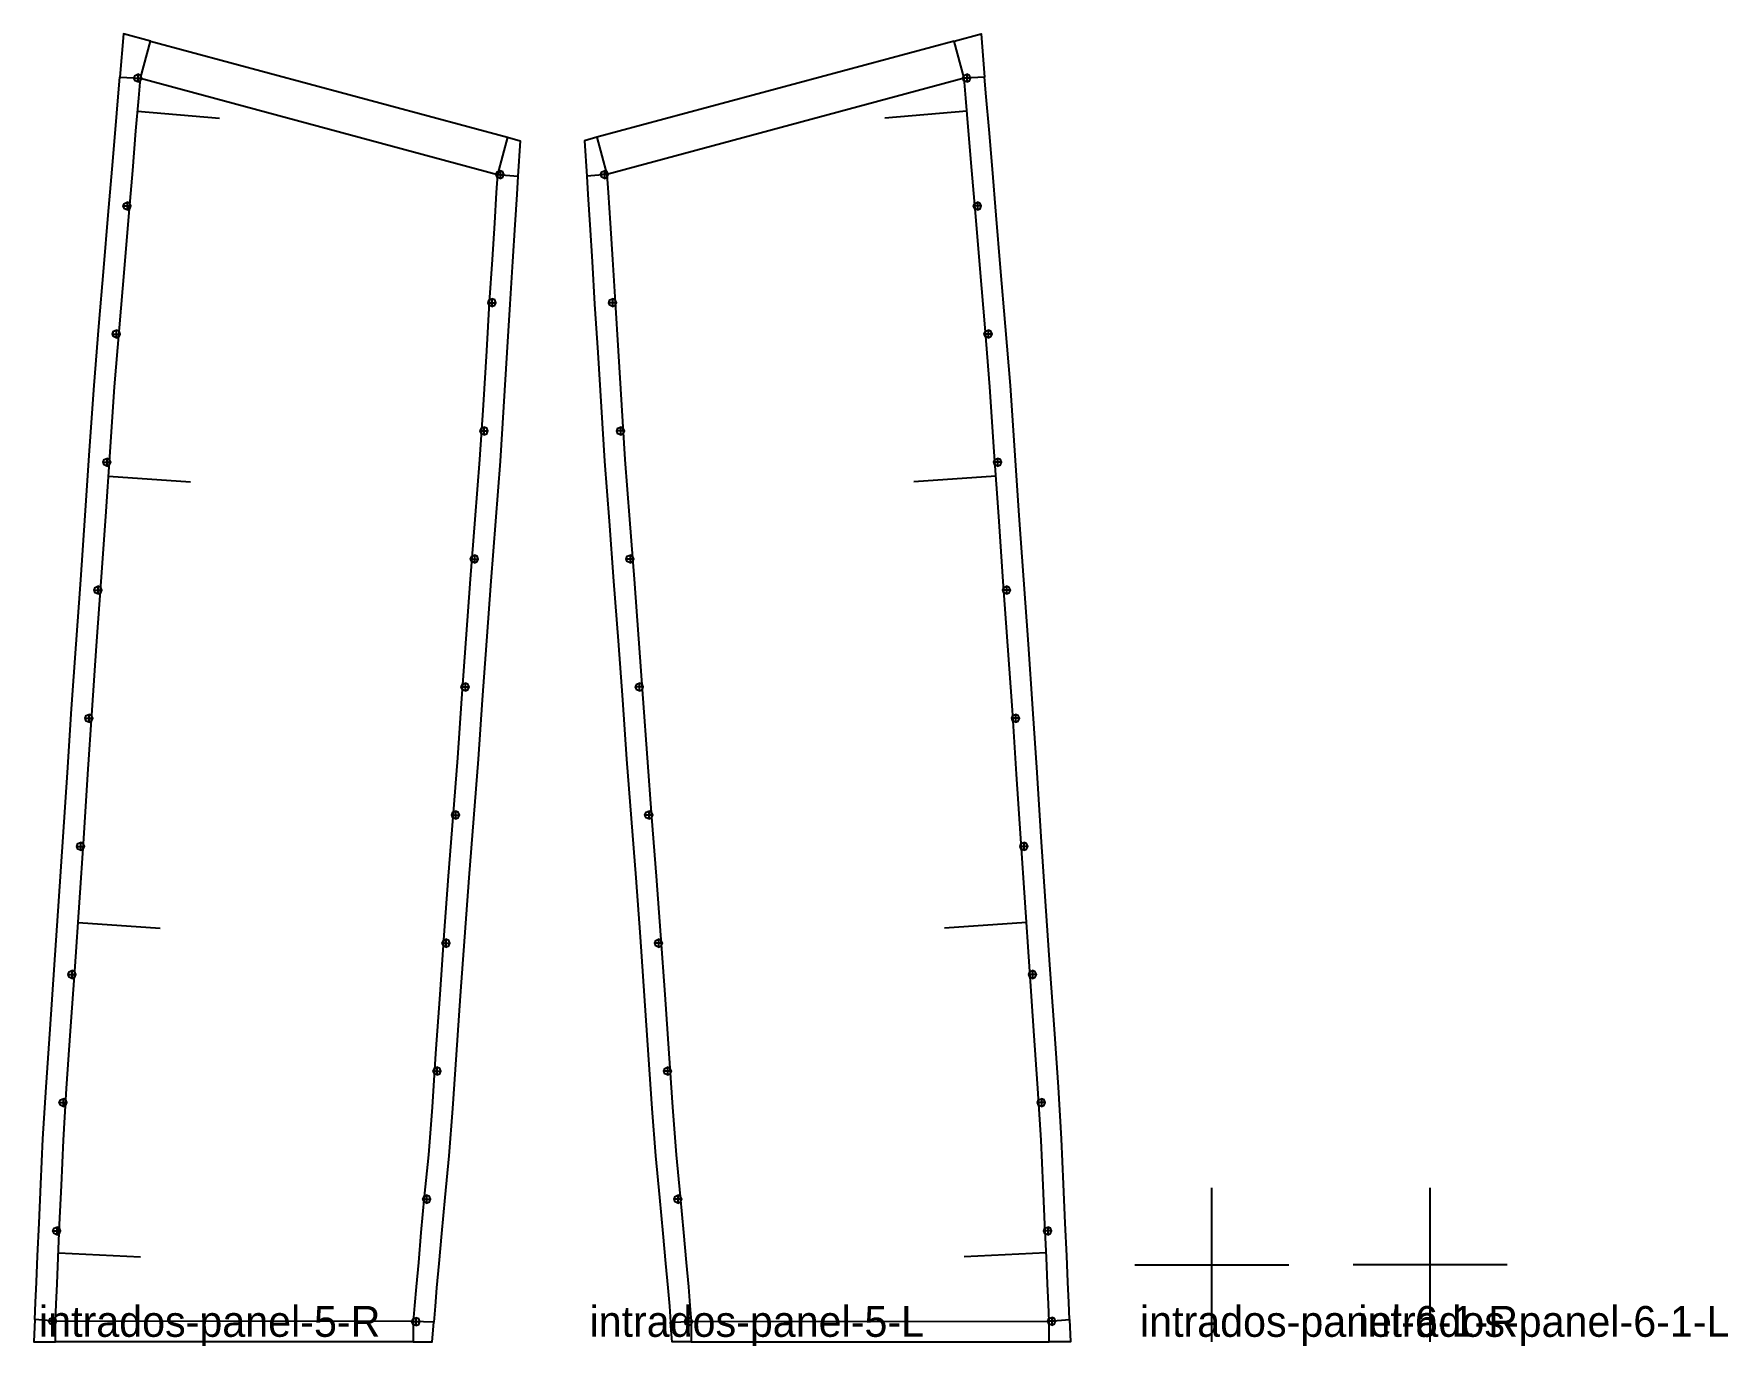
# Model space of a CAD drawing. Header units: millimetres. Extents: x 0 to 1469, y 0 to 3646.
# Drawn here: x 809 to 1469, y 2596 to 3107 of the extents above; entities that cross this region are included whole.
import ezdxf

# ---------------------------------------------------------------- set-up
doc = ezdxf.new("R2010")
doc.units = ezdxf.units.MM
for name, color, linetype in [('CUT', 1, 'CONTINUOUS'), ('MARK', 5, 'CONTINUOUS'), ('SEAM', 3, 'CONTINUOUS'), ('TEXT', 7, 'CONTINUOUS')]:
    doc.layers.add(name, color=color, linetype=linetype)

msp = doc.modelspace()

# ---------------------------------------------------------------- linework, layer by layer
at = {"layer": 'CUT', "color": 1}
for points in [[(854.76, 3104.1), (844.28, 3106.9), (842.87, 3090.1)], [(1167.64, 3104.1), (1178.12, 3106.9), (1179.53, 3090.1)], [(809.79, 2606.194), (810.092, 2612.88), (810.432, 2620.73), (810.868, 2631.05), (811.459, 2643.81), (812.141, 2659.01), (812.911, 2676.66), (814.142, 2696.75), (815.729, 2719.3), (817.46, 2744.3), (819.158, 2769.2), (820.82, 2794.2), (822.46, 2819.2), (824.06, 2844.1), (825.83, 2869.2), (827.62, 2894.3), (829.37, 2919.4), (831.11, 2944.7), (832.83, 2970), (834.71, 2992.9), (836.65, 3015.8), (838.37, 3036.3), (839.87, 3054.2), (841.16, 3069.6), (842.23, 3082.4), (842.87, 3090.1), (850.86, 3089.6), (854.76, 3104.1), (993.8, 3066.7), (989.9, 3052.2), (997.8, 3051.5), (997.4, 3044.4), (996.6, 3032.5), (995.7, 3018.3), (994.7, 3001.7), (993.5, 2982.8), (992.2, 2961.6), (990.9, 2940.5), (989.1, 2917.1), (987.3, 2893.8), (985.6, 2870.6), (983.9, 2847.5), (982.3, 2824.4), (980.5, 2801.4), (978.7, 2778.3), (977, 2755.3), (975.4, 2732.3), (973.8, 2709.3), (972.4, 2688.46), (971, 2669.96), (969.4, 2653.73), (968.1, 2639.76), (967.1, 2628.04), (966.2, 2618.57), (965.6, 2611.38), (965.1, 2605.221), (957.1, 2605.502), (957.1, 2597.502), (817.76, 2597.544), (817.763, 2605.544), (809.79, 2606.194), (809.4, 2597.546), (817.76, 2597.544)], [(1212.61, 2606.194), (1212.308, 2612.88), (1211.968, 2620.73), (1211.532, 2631.05), (1210.941, 2643.81), (1210.259, 2659.01), (1209.489, 2676.66), (1208.258, 2696.75), (1206.671, 2719.3), (1204.94, 2744.3), (1203.242, 2769.2), (1201.58, 2794.2), (1199.94, 2819.2), (1198.34, 2844.1), (1196.57, 2869.2), (1194.78, 2894.3), (1193.03, 2919.4), (1191.29, 2944.7), (1189.57, 2970), (1187.69, 2992.9), (1185.75, 3015.8), (1184.03, 3036.3), (1182.53, 3054.2), (1181.24, 3069.6), (1180.17, 3082.4), (1179.53, 3090.1), (1171.54, 3089.6), (1167.64, 3104.1), (1028.6, 3066.7), (1032.5, 3052.2), (1024.6, 3051.5), (1025, 3044.4), (1025.8, 3032.5), (1026.7, 3018.3), (1027.7, 3001.7), (1028.9, 2982.8), (1030.2, 2961.6), (1031.5, 2940.5), (1033.3, 2917.1), (1035.1, 2893.8), (1036.8, 2870.6), (1038.5, 2847.5), (1040.1, 2824.4), (1041.9, 2801.4), (1043.7, 2778.3), (1045.4, 2755.3), (1047, 2732.3), (1048.6, 2709.3), (1050, 2688.46), (1051.4, 2669.96), (1053, 2653.73), (1054.3, 2639.76), (1055.3, 2628.04), (1056.2, 2618.57), (1056.8, 2611.38), (1057.3, 2605.221), (1065.3, 2605.502), (1065.3, 2597.502), (1204.64, 2597.544), (1204.637, 2605.544), (1212.61, 2606.194), (1213, 2597.546), (1204.64, 2597.544)], [(993.8, 3066.7), (998.7, 3065.3), (997.8, 3051.5)], [(1028.6, 3066.7), (1023.7, 3065.3), (1024.6, 3051.5)], [(844.19, 3039.9), (847.19, 3039.9), (846.75, 3040.9), (845.69, 3041.4), (845.69, 3038.4), (844.63, 3038.8), (844.19, 3039.9), (844.63, 3040.9), (845.69, 3041.4)], [(1178.21, 3039.9), (1175.21, 3039.9), (1175.65, 3040.9), (1176.71, 3041.4), (1176.71, 3038.4), (1177.77, 3038.8), (1178.21, 3039.9), (1177.77, 3040.9), (1176.71, 3041.4)], [(845.69, 3038.4), (846.75, 3038.8), (847.19, 3039.9)], [(1176.71, 3038.4), (1175.65, 3038.8), (1175.21, 3039.9)], [(986.2, 3002.2), (989.2, 3002.2), (988.8, 3003.3), (987.7, 3003.7), (987.7, 3000.7), (986.7, 3001.2), (986.2, 3002.2), (986.7, 3003.3), (987.7, 3003.7)], [(987.7, 3000.7), (988.8, 3001.2), (989.2, 3002.2)], [(1036.2, 3002.2), (1033.2, 3002.2), (1033.6, 3003.3), (1034.7, 3003.7), (1034.7, 3000.7), (1035.7, 3001.2), (1036.2, 3002.2), (1035.7, 3003.3), (1034.7, 3003.7)], [(1034.7, 3000.7), (1033.6, 3001.2), (1033.2, 3002.2)], [(839.99, 2990), (842.99, 2990), (842.55, 2991.1), (841.49, 2991.5), (841.49, 2988.5), (840.43, 2989), (839.99, 2990), (840.43, 2991.1), (841.49, 2991.5)], [(841.49, 2988.5), (842.55, 2989), (842.99, 2990)], [(1182.41, 2990), (1179.41, 2990), (1179.85, 2991.1), (1180.91, 2991.5), (1180.91, 2988.5), (1181.97, 2989), (1182.41, 2990), (1181.97, 2991.1), (1180.91, 2991.5)], [(1180.91, 2988.5), (1179.85, 2989), (1179.41, 2990)], [(983.1, 2952.3), (986.1, 2952.3), (985.7, 2953.4), (984.6, 2953.8), (984.6, 2950.8), (983.6, 2951.2), (983.1, 2952.3), (983.6, 2953.4), (984.6, 2953.8)], [(984.6, 2950.8), (985.7, 2951.2), (986.1, 2952.3)], [(1039.3, 2952.3), (1036.3, 2952.3), (1036.7, 2953.4), (1037.8, 2953.8), (1037.8, 2950.8), (1038.8, 2951.2), (1039.3, 2952.3), (1038.8, 2953.4), (1037.8, 2953.8)], [(1037.8, 2950.8), (1036.7, 2951.2), (1036.3, 2952.3)], [(836.32, 2940.1), (839.32, 2940.1), (838.88, 2941.2), (837.82, 2941.6), (837.82, 2938.6), (836.76, 2939.1), (836.32, 2940.1), (836.76, 2941.2), (837.82, 2941.6)], [(837.82, 2938.6), (838.88, 2939.1), (839.32, 2940.1)], [(1186.08, 2940.1), (1183.08, 2940.1), (1183.52, 2941.2), (1184.58, 2941.6), (1184.58, 2938.6), (1185.64, 2939.1), (1186.08, 2940.1), (1185.64, 2941.2), (1184.58, 2941.6)], [(1184.58, 2938.6), (1183.52, 2939.1), (1183.08, 2940.1)], [(979.4, 2902.4), (982.4, 2902.4), (982, 2903.5), (980.9, 2903.9), (980.9, 2900.9), (979.9, 2901.4), (979.4, 2902.4), (979.9, 2903.5), (980.9, 2903.9)], [(980.9, 2900.9), (982, 2901.4), (982.4, 2902.4)], [(1043, 2902.4), (1040, 2902.4), (1040.4, 2903.5), (1041.5, 2903.9), (1041.5, 2900.9), (1042.5, 2901.4), (1043, 2902.4), (1042.5, 2903.5), (1041.5, 2903.9)], [(1041.5, 2900.9), (1040.4, 2901.4), (1040, 2902.4)], [(832.85, 2890.3), (835.85, 2890.3), (835.41, 2891.3), (834.35, 2891.8), (834.35, 2888.8), (833.29, 2889.2), (832.85, 2890.3), (833.29, 2891.3), (834.35, 2891.8)], [(834.35, 2888.8), (835.41, 2889.2), (835.85, 2890.3)], [(1189.55, 2890.3), (1186.55, 2890.3), (1186.99, 2891.3), (1188.05, 2891.8), (1188.05, 2888.8), (1189.11, 2889.2), (1189.55, 2890.3), (1189.11, 2891.3), (1188.05, 2891.8)], [(1188.05, 2888.8), (1186.99, 2889.2), (1186.55, 2890.3)], [(975.8, 2852.6), (978.8, 2852.6), (978.3, 2853.6), (977.3, 2854.1), (977.3, 2851.1), (976.2, 2851.5), (975.8, 2852.6), (976.2, 2853.6), (977.3, 2854.1)], [(977.3, 2851.1), (978.3, 2851.5), (978.8, 2852.6)], [(1046.6, 2852.6), (1043.6, 2852.6), (1044.1, 2853.6), (1045.1, 2854.1), (1045.1, 2851.1), (1046.2, 2851.5), (1046.6, 2852.6), (1046.2, 2853.6), (1045.1, 2854.1)], [(1045.1, 2851.1), (1044.1, 2851.5), (1043.6, 2852.6)], [(829.33, 2840.4), (832.33, 2840.4), (831.89, 2841.4), (830.83, 2841.9), (830.83, 2838.9), (829.77, 2839.3), (829.33, 2840.4), (829.77, 2841.4), (830.83, 2841.9)], [(830.83, 2838.9), (831.89, 2839.3), (832.33, 2840.4)], [(1193.07, 2840.4), (1190.07, 2840.4), (1190.51, 2841.4), (1191.57, 2841.9), (1191.57, 2838.9), (1192.63, 2839.3), (1193.07, 2840.4), (1192.63, 2841.4), (1191.57, 2841.9)], [(1191.57, 2838.9), (1190.51, 2839.3), (1190.07, 2840.4)], [(972.1, 2802.7), (975.1, 2802.7), (974.6, 2803.8), (973.6, 2804.2), (973.6, 2801.2), (972.5, 2801.6), (972.1, 2802.7), (972.5, 2803.8), (973.6, 2804.2)], [(1050.3, 2802.7), (1047.3, 2802.7), (1047.8, 2803.8), (1048.8, 2804.2), (1048.8, 2801.2), (1049.9, 2801.6), (1050.3, 2802.7), (1049.9, 2803.8), (1048.8, 2804.2)], [(973.6, 2801.2), (974.6, 2801.6), (975.1, 2802.7)], [(1048.8, 2801.2), (1047.8, 2801.6), (1047.3, 2802.7)], [(826.09, 2790.5), (829.09, 2790.5), (828.65, 2791.6), (827.59, 2792), (827.59, 2789), (826.53, 2789.4), (826.09, 2790.5), (826.53, 2791.6), (827.59, 2792)], [(827.59, 2789), (828.65, 2789.4), (829.09, 2790.5)], [(1196.31, 2790.5), (1193.31, 2790.5), (1193.75, 2791.6), (1194.81, 2792), (1194.81, 2789), (1195.87, 2789.4), (1196.31, 2790.5), (1195.87, 2791.6), (1194.81, 2792)], [(1194.81, 2789), (1193.75, 2789.4), (1193.31, 2790.5)], [(968.3, 2752.8), (971.3, 2752.8), (970.9, 2753.9), (969.8, 2754.3), (969.8, 2751.3), (968.8, 2751.8), (968.3, 2752.8), (968.8, 2753.9), (969.8, 2754.3)], [(969.8, 2751.3), (970.9, 2751.8), (971.3, 2752.8)], [(1054.1, 2752.8), (1051.1, 2752.8), (1051.5, 2753.9), (1052.6, 2754.3), (1052.6, 2751.3), (1053.6, 2751.8), (1054.1, 2752.8), (1053.6, 2753.9), (1052.6, 2754.3)], [(1052.6, 2751.3), (1051.5, 2751.8), (1051.1, 2752.8)], [(822.72, 2740.6), (825.72, 2740.6), (825.28, 2741.7), (824.22, 2742.1), (824.22, 2739.1), (823.16, 2739.6), (822.72, 2740.6), (823.16, 2741.7), (824.22, 2742.1)], [(824.22, 2739.1), (825.28, 2739.6), (825.72, 2740.6)], [(1199.68, 2740.6), (1196.68, 2740.6), (1197.12, 2741.7), (1198.18, 2742.1), (1198.18, 2739.1), (1199.24, 2739.6), (1199.68, 2740.6), (1199.24, 2741.7), (1198.18, 2742.1)], [(1198.18, 2739.1), (1197.12, 2739.6), (1196.68, 2740.6)], [(964.8, 2703), (967.8, 2703), (967.4, 2704), (966.3, 2704.5), (966.3, 2701.5), (965.3, 2701.9), (964.8, 2703), (965.3, 2704), (966.3, 2704.5)], [(1057.6, 2703), (1054.6, 2703), (1055, 2704), (1056.1, 2704.5), (1056.1, 2701.5), (1057.1, 2701.9), (1057.6, 2703), (1057.1, 2704), (1056.1, 2704.5)], [(966.3, 2701.5), (967.4, 2701.9), (967.8, 2703)], [(1056.1, 2701.5), (1055, 2701.9), (1054.6, 2703)], [(819.285, 2690.72), (822.29, 2690.72), (821.85, 2691.78), (820.79, 2692.22), (820.79, 2689.22), (819.72, 2689.66), (819.285, 2690.72), (819.72, 2691.78), (820.79, 2692.22)], [(1203.115, 2690.72), (1200.11, 2690.72), (1200.55, 2691.78), (1201.61, 2692.22), (1201.61, 2689.22), (1202.68, 2689.66), (1203.115, 2690.72), (1202.68, 2691.78), (1201.61, 2692.22)], [(820.79, 2689.22), (821.85, 2689.66), (822.29, 2690.72)], [(1201.61, 2689.22), (1200.55, 2689.66), (1200.11, 2690.72)], [(960.8, 2653.11), (963.8, 2653.11), (963.4, 2654.17), (962.3, 2654.61), (962.3, 2651.61), (961.3, 2652.05), (960.8, 2653.11), (961.3, 2654.17), (962.3, 2654.61)], [(962.3, 2651.61), (963.4, 2652.05), (963.8, 2653.11)], [(1061.6, 2653.11), (1058.6, 2653.11), (1059, 2654.17), (1060.1, 2654.61), (1060.1, 2651.61), (1061.1, 2652.05), (1061.6, 2653.11), (1061.1, 2654.17), (1060.1, 2654.61)], [(1060.1, 2651.61), (1059, 2652.05), (1058.6, 2653.11)], [(816.821, 2640.77), (819.82, 2640.77), (819.382, 2641.83), (818.321, 2642.27), (818.321, 2639.27), (817.26, 2639.71), (816.821, 2640.77), (817.26, 2641.83), (818.321, 2642.27)], [(818.321, 2639.27), (819.382, 2639.71), (819.82, 2640.77)], [(1205.579, 2640.77), (1202.58, 2640.77), (1203.018, 2641.83), (1204.079, 2642.27), (1204.079, 2639.27), (1205.14, 2639.71), (1205.579, 2640.77), (1205.14, 2641.83), (1204.079, 2642.27)], [(1204.079, 2639.27), (1203.018, 2639.71), (1202.58, 2640.77)], [(957.1, 2597.502), (964.5, 2597.5), (965.1, 2605.221)], [(1065.3, 2597.502), (1057.9, 2597.5), (1057.3, 2605.221)]]:
    msp.add_lwpolyline(points, dxfattribs=at)
at = {"layer": 'MARK', "color": 5}
for points in [[(848.36, 3089.7), (851.36, 3089.7), (850.92, 3090.7), (849.86, 3091.2), (849.86, 3088.2), (848.8, 3088.6), (848.36, 3089.7), (848.8, 3090.7), (849.86, 3091.2)], [(849.86, 3088.2), (850.92, 3088.6), (851.36, 3089.7)], [(1174.04, 3089.7), (1171.04, 3089.7), (1171.48, 3090.7), (1172.54, 3091.2), (1172.54, 3088.2), (1173.6, 3088.6), (1174.04, 3089.7), (1173.6, 3090.7), (1172.54, 3091.2)], [(1172.54, 3088.2), (1171.48, 3088.6), (1171.04, 3089.7)], [(849.79, 3076.8), (881.67, 3074.1)], [(1172.61, 3076.8), (1140.73, 3074.1)], [(989.4, 3052.1), (992.4, 3052.1), (991.9, 3053.2), (990.9, 3053.6), (990.9, 3050.6), (989.8, 3051.1), (989.4, 3052.1), (989.8, 3053.2), (990.9, 3053.6)], [(990.9, 3050.6), (991.9, 3051.1), (992.4, 3052.1)], [(1033, 3052.1), (1030, 3052.1), (1030.5, 3053.2), (1031.5, 3053.6), (1031.5, 3050.6), (1032.6, 3051.1), (1033, 3052.1), (1032.6, 3053.2), (1031.5, 3053.6)], [(1031.5, 3050.6), (1030.5, 3051.1), (1030, 3052.1)], [(838.45, 2934.7), (870.37, 2932.5)], [(1183.95, 2934.7), (1152.03, 2932.5)], [(826.61, 2760.9), (858.54, 2758.7)], [(1195.79, 2760.9), (1163.86, 2758.7)], [(1268, 2597.5), (1268, 2657.5)], [(1353, 2597.5), (1353, 2657.5)], [(818.924, 2632.19), (850.89, 2630.71)], [(1203.476, 2632.19), (1171.51, 2630.71)], [(1238, 2627.5), (1298, 2627.5)], [(1383, 2627.5), (1323, 2627.5)], [(815.264, 2605.589), (818.264, 2605.589), (817.824, 2606.65), (816.764, 2607.089), (816.764, 2604.089), (815.703, 2604.528), (815.264, 2605.589), (815.703, 2606.65), (816.764, 2607.089)], [(816.764, 2604.089), (817.824, 2604.528), (818.264, 2605.589)], [(956.6, 2605.422), (959.6, 2605.422), (959.2, 2606.483), (958.1, 2606.922), (958.1, 2603.922), (957.1, 2604.361), (956.6, 2605.422), (957.1, 2606.483), (958.1, 2606.922)], [(958.1, 2603.922), (959.2, 2604.361), (959.6, 2605.422)], [(1065.8, 2605.422), (1062.8, 2605.422), (1063.2, 2606.483), (1064.3, 2606.922), (1064.3, 2603.922), (1065.3, 2604.361), (1065.8, 2605.422), (1065.3, 2606.483), (1064.3, 2606.922)], [(1064.3, 2603.922), (1063.2, 2604.361), (1062.8, 2605.422)], [(1207.136, 2605.589), (1204.136, 2605.589), (1204.576, 2606.65), (1205.636, 2607.089), (1205.636, 2604.089), (1206.697, 2604.528), (1207.136, 2605.589), (1206.697, 2606.65), (1205.636, 2607.089)], [(1205.636, 2604.089), (1204.576, 2604.528), (1204.136, 2605.589)]]:
    msp.add_lwpolyline(points, dxfattribs=at)
at = {"layer": 'SEAM', "color": 3}
for points in [[(817.763, 2605.544), (818.064, 2612.23), (818.406, 2620.09), (818.842, 2630.42), (819.43, 2643.18), (820.12, 2658.39), (820.89, 2676.05), (822.12, 2696.15), (823.71, 2718.7), (825.44, 2743.7), (827.14, 2768.7), (828.8, 2793.6), (830.44, 2818.6), (832.04, 2843.6), (833.81, 2868.6), (835.6, 2893.7), (837.36, 2918.9), (839.1, 2944.2), (840.82, 2969.5), (842.69, 2992.4), (844.63, 3015.4), (846.35, 3035.8), (847.86, 3053.7), (849.14, 3069.1), (850.21, 3081.9), (850.86, 3089.6), (989.9, 3052.2), (989.4, 3045.1), (988.7, 3033.2), (987.8, 3019), (986.7, 3002.4), (985.6, 2983.5), (984.3, 2962.3), (982.9, 2941.2), (981.1, 2917.8), (979.3, 2894.5), (977.6, 2871.3), (975.9, 2848.1), (974.3, 2825), (972.5, 2801.9), (970.7, 2778.9), (969, 2755.9), (967.4, 2732.8), (965.8, 2709.8), (964.4, 2688.95), (963, 2670.42), (961.4, 2654.17), (960.1, 2640.17), (959.1, 2628.41), (958.2, 2618.91), (957.6, 2611.67), (957.1, 2605.502)], [(1204.637, 2605.544), (1204.336, 2612.23), (1203.994, 2620.09), (1203.558, 2630.42), (1202.97, 2643.18), (1202.28, 2658.39), (1201.51, 2676.05), (1200.28, 2696.15), (1198.69, 2718.7), (1196.96, 2743.7), (1195.26, 2768.7), (1193.6, 2793.6), (1191.96, 2818.6), (1190.36, 2843.6), (1188.59, 2868.6), (1186.8, 2893.7), (1185.04, 2918.9), (1183.3, 2944.2), (1181.58, 2969.5), (1179.71, 2992.4), (1177.77, 3015.4), (1176.05, 3035.8), (1174.54, 3053.7), (1173.26, 3069.1), (1172.19, 3081.9), (1171.54, 3089.6), (1032.5, 3052.2), (1033, 3045.1), (1033.7, 3033.2), (1034.6, 3019), (1035.7, 3002.4), (1036.8, 2983.5), (1038.1, 2962.3), (1039.5, 2941.2), (1041.3, 2917.8), (1043.1, 2894.5), (1044.8, 2871.3), (1046.5, 2848.1), (1048.1, 2825), (1049.9, 2801.9), (1051.7, 2778.9), (1053.4, 2755.9), (1055, 2732.8), (1056.6, 2709.8), (1058, 2688.95), (1059.4, 2670.42), (1061, 2654.17), (1062.3, 2640.17), (1063.3, 2628.41), (1064.2, 2618.91), (1064.8, 2611.67), (1065.3, 2605.502)]]:
    msp.add_lwpolyline(points, close=True, dxfattribs=at)

# ---------------------------------------------------------------- texts
at = {"layer": 'TEXT', "color": 7}
for s, p in [('intrados-panel-5-R', (811.4, 2599.5)), ('intrados-panel-5-L', (1025.7, 2599.5)), ('intrados-panel-6-1-R', (1240, 2599.5)), ('intrados-panel-6-1-L', (1325, 2599.5))]:
    msp.add_text(s, height=12, dxfattribs=at).set_placement(p)

doc.saveas('drawing.dxf')
